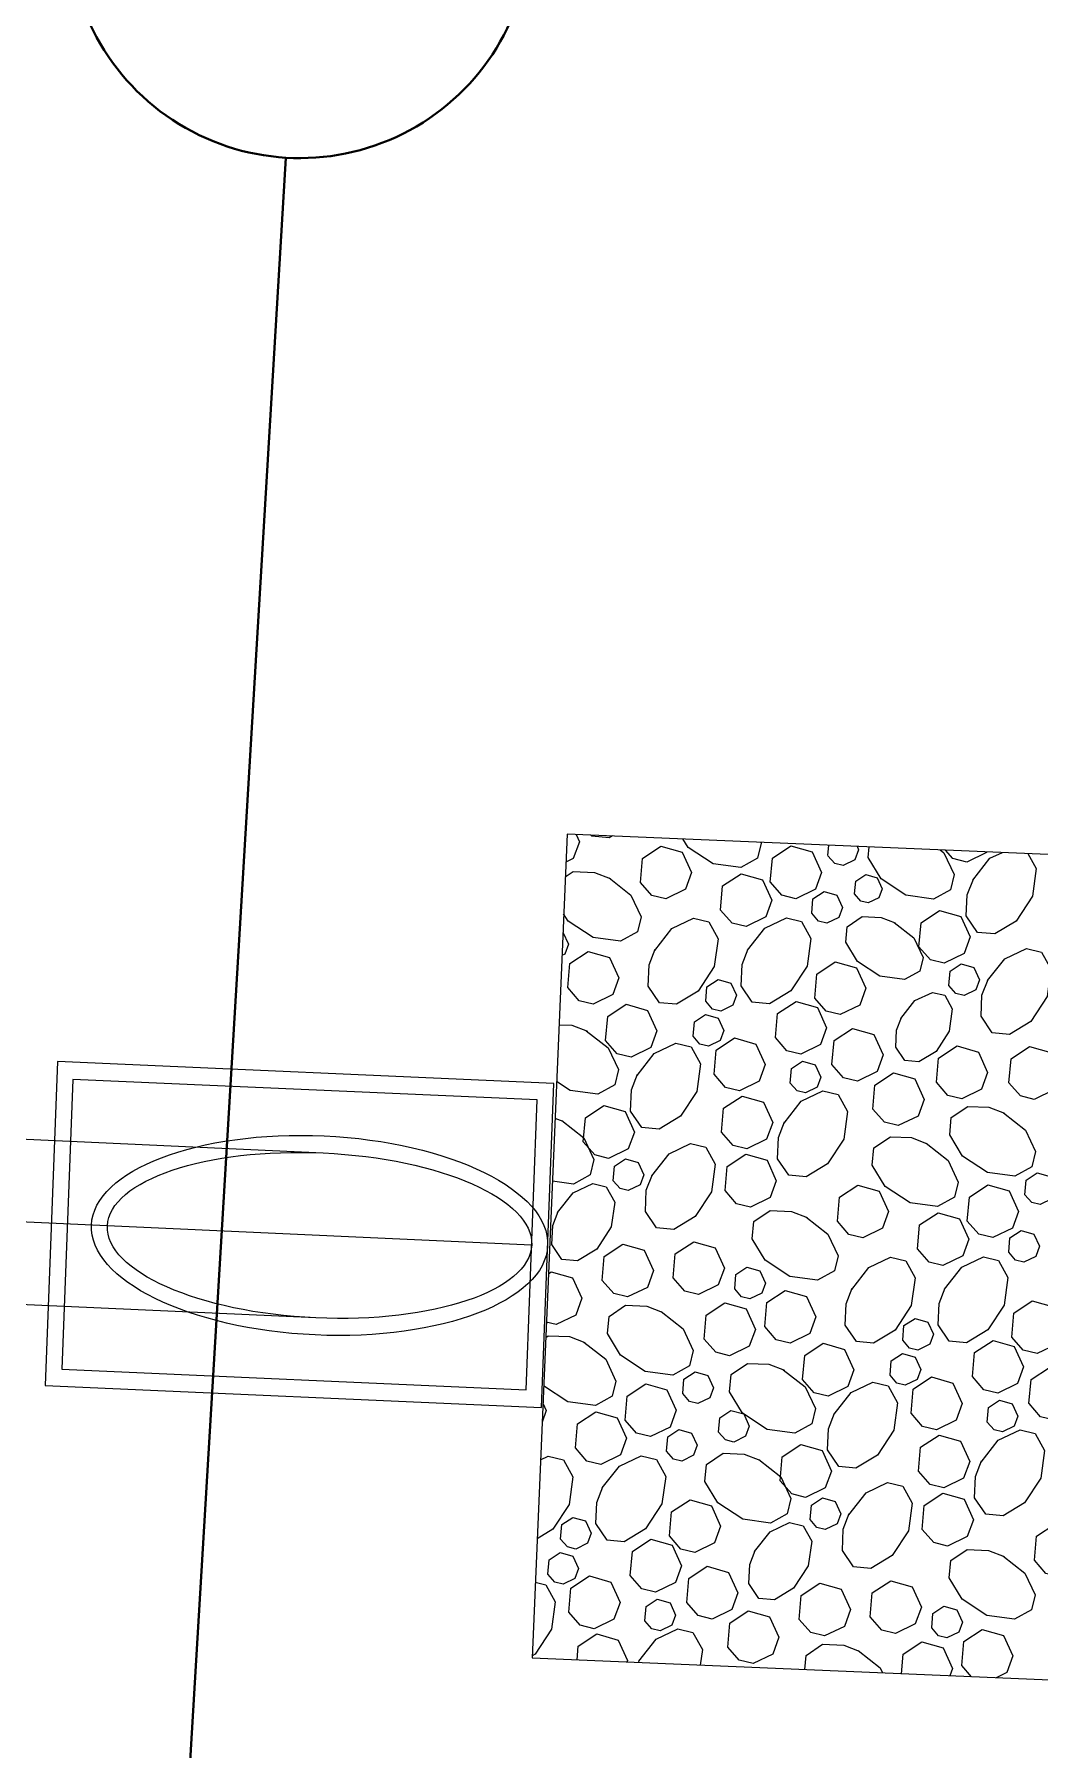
# Model space of a CAD drawing. Header units: feet. Extents: x 10084 to 13321, y 3329 to 8503.
# Drawn here: x 11723.59 to 11735.78, y 6326.29 to 6347.09 of the extents above; entities that cross this region are included whole.
import ezdxf

# ---------------------------------------------------------------- set-up
doc = ezdxf.new("R2010")
doc.units = ezdxf.units.FT
doc.header["$LTSCALE"] = 40
doc.header["$MEASUREMENT"] = 0
doc.linetypes.add('CENTERX2', pattern=[4, 2.5, -0.5, 0.5, -0.5])
for name, color, linetype in [('INLET', 4, 'Continuous'), ('Level 1', 7, 'Continuous'), ('STORM', 2, 'Continuous'), ('storm CL', 7, 'CENTERX2')]:
    doc.layers.add(name, color=color, linetype=linetype)

msp = doc.modelspace()

# ---------------------------------------------------------------- linework, layer by layer
at = {"layer": 'INLET', "color": 5, "flags": 128}
for points in [[(11723.718, 6330.703), (11729.737, 6330.437), (11729.887, 6334.364), (11723.868, 6334.63)], [(11723.919, 6330.901), (11729.551, 6330.652), (11729.685, 6334.166), (11724.053, 6334.415)]]:
    msp.add_lwpolyline(points, close=True, dxfattribs=at)
at = {"layer": 'INLET', "color": 5}
for major_axis, ratio in [((2.766, -0.126), 0.436281), ((2.573, -0.117), 0.388746)]:
    msp.add_ellipse((11727.046, 6332.523), major_axis=major_axis, ratio=ratio, dxfattribs=at)
at = {"layer": 'Level 1', "color": 5, "linetype": 'Continuous', "lineweight": 40}
msp.add_line((11726.638, 6345.59), (11723.287, 6289.519), dxfattribs=at)
at = {"layer": 'Level 1', "color": 5, "linetype": 'Continuous', "lineweight": 40, "flags": 128}
msp.add_lwpolyline([(11730.009, 6355.064), (11729.6, 6348.218), (11729.6, 6348.218, -1), (11724.01, 6348.552), (11724.011, 6348.552), (11724.42, 6355.398), (11724.419, 6355.398, -1), (11730.009, 6355.064)], format="xyb", dxfattribs=at)
at = {"layer": 'STORM', "color": 5}
for p, q in [((11727.091, 6333.522), (11593.246, 6339.592)), ((11727, 6331.524), (11589.605, 6337.755))]:
    msp.add_line(p, q, dxfattribs=at)
at = {"layer": 'STORM', "color": 5, "flags": 128}
msp.add_lwpolyline([(11730.048, 6337.39), (11729.623, 6327.4), (11749.605, 6326.551), (11750.03, 6336.542)], close=True, dxfattribs=at)
for points in [[(11730.156, 6337.386), (11730.197, 6337.296), (11730.122, 6337.093), (11730.033, 6337.049)], [(11730.597, 6337.367), (11730.557, 6337.343), (11730.348, 6337.362), (11730.337, 6337.378)], [(11730.936, 6336.804), (11730.961, 6337.095), (11731.186, 6337.243), (11731.444, 6337.17), (11731.557, 6336.922), (11731.483, 6336.72), (11731.244, 6336.603), (11731.076, 6336.645), (11730.936, 6336.804)], [(11732.397, 6337.291), (11732.401, 6337.28), (11732.358, 6337.096), (11732.153, 6336.982), (11731.818, 6337.028), (11731.517, 6337.226), (11731.453, 6337.331)], [(11732.512, 6336.807), (11732.538, 6337.098), (11732.762, 6337.246), (11733.02, 6337.173), (11733.133, 6336.925), (11733.059, 6336.722), (11732.82, 6336.606), (11732.652, 6336.648), (11732.513, 6336.807)], [(11733.211, 6337.128), (11733.222, 6337.256)], [(11733.564, 6337.241), (11733.583, 6337.198), (11733.539, 6337.077), (11733.395, 6337.007), (11733.294, 6337.032), (11733.211, 6337.127)], [(11734.57, 6337.199), (11734.617, 6337.162), (11734.741, 6336.899), (11734.697, 6336.715), (11734.492, 6336.601), (11734.157, 6336.648), (11733.856, 6336.845), (11733.699, 6337.105), (11733.711, 6337.235)], [(11735.136, 6337.175), (11735.133, 6337.167), (11734.894, 6337.05), (11734.726, 6337.092), (11734.635, 6337.196)], [(11735.635, 6337.153), (11735.737, 6336.971), (11735.691, 6336.636), (11735.493, 6336.334), (11735.233, 6336.178), (11735.025, 6336.197), (11734.889, 6336.397), (11734.9, 6336.654), (11734.974, 6336.843)], [(11734.967, 6336.83), (11735.176, 6337.096), (11735.327, 6337.166)], [(11730.556, 6336.858), (11730.822, 6336.649), (11730.945, 6336.387), (11730.901, 6336.202), (11730.696, 6336.089), (11730.362, 6336.135), (11730.06, 6336.332), (11730.006, 6336.422)], [(11730.025, 6336.87), (11730.123, 6336.936), (11730.38, 6336.925), (11730.569, 6336.851)], [(11731.909, 6336.468), (11731.934, 6336.76), (11732.159, 6336.908), (11732.417, 6336.834), (11732.53, 6336.586), (11732.456, 6336.384), (11732.218, 6336.267), (11732.049, 6336.309), (11731.91, 6336.468)], [(11733.534, 6336.663), (11733.548, 6336.82), (11733.669, 6336.9), (11733.808, 6336.86), (11733.869, 6336.726), (11733.829, 6336.617), (11733.7, 6336.554), (11733.61, 6336.577), (11733.534, 6336.663)], [(11733.014, 6336.43), (11733.029, 6336.605), (11733.164, 6336.694), (11733.319, 6336.649), (11733.387, 6336.501), (11733.342, 6336.379), (11733.199, 6336.309), (11733.098, 6336.334), (11733.014, 6336.43)], [(11731.11, 6335.979), (11731.319, 6336.244), (11731.581, 6336.368), (11731.766, 6336.324), (11731.879, 6336.119), (11731.833, 6335.784), (11731.636, 6335.483), (11731.376, 6335.326), (11731.167, 6335.345), (11731.032, 6335.546), (11731.043, 6335.802), (11731.117, 6335.992)], [(11732.236, 6335.983), (11732.444, 6336.249), (11732.707, 6336.372), (11732.891, 6336.328), (11733.005, 6336.124), (11732.959, 6335.789), (11732.761, 6335.488), (11732.502, 6335.331), (11732.293, 6335.35), (11732.157, 6335.551), (11732.169, 6335.807), (11732.242, 6335.996)], [(11734.014, 6336.318), (11734.253, 6336.13), (11734.364, 6335.894), (11734.325, 6335.728), (11734.14, 6335.625), (11733.839, 6335.667), (11733.568, 6335.845), (11733.427, 6336.078), (11733.444, 6336.266), (11733.625, 6336.388), (11733.855, 6336.378), (11734.026, 6336.312)], [(11734.314, 6336.024), (11734.34, 6336.315), (11734.564, 6336.463), (11734.822, 6336.39), (11734.935, 6336.142), (11734.861, 6335.94), (11734.622, 6335.823), (11734.454, 6335.865), (11734.315, 6336.024)], [(11729.997, 6336.201), (11730.064, 6336.055), (11730.019, 6335.934), (11729.985, 6335.917)], [(11730.055, 6335.528), (11730.081, 6335.819), (11730.305, 6335.967), (11730.563, 6335.893), (11730.676, 6335.646), (11730.602, 6335.443), (11730.363, 6335.327), (11730.195, 6335.368), (11730.055, 6335.528)], [(11735.146, 6335.613), (11735.355, 6335.878), (11735.617, 6336.002), (11735.801, 6335.958), (11735.915, 6335.754), (11735.869, 6335.419), (11735.672, 6335.118), (11735.412, 6334.96), (11735.203, 6334.98), (11735.068, 6335.18), (11735.079, 6335.437), (11735.153, 6335.626)], [(11733.05, 6335.401), (11733.075, 6335.692), (11733.299, 6335.84), (11733.558, 6335.767), (11733.671, 6335.519), (11733.597, 6335.316), (11733.358, 6335.2), (11733.19, 6335.242), (11733.05, 6335.401)], [(11734.676, 6335.553), (11734.692, 6335.728), (11734.826, 6335.817), (11734.981, 6335.773), (11735.049, 6335.624), (11735.004, 6335.502), (11734.861, 6335.432), (11734.76, 6335.458), (11734.676, 6335.553)], [(11731.729, 6335.364), (11731.744, 6335.539), (11731.878, 6335.627), (11732.033, 6335.583), (11732.101, 6335.435), (11732.057, 6335.313), (11731.914, 6335.243), (11731.813, 6335.268), (11731.729, 6335.364)], [(11730.515, 6334.885), (11730.54, 6335.176), (11730.765, 6335.325), (11731.023, 6335.251), (11731.136, 6335.003), (11731.062, 6334.801), (11730.823, 6334.684), (11730.655, 6334.726), (11730.515, 6334.885)], [(11732.575, 6334.922), (11732.6, 6335.213), (11732.824, 6335.361), (11733.083, 6335.288), (11733.195, 6335.039), (11733.121, 6334.837), (11732.883, 6334.721), (11732.714, 6334.763), (11732.575, 6334.922)], [(11734.096, 6335.155), (11734.266, 6335.37), (11734.478, 6335.47), (11734.627, 6335.435), (11734.719, 6335.269), (11734.682, 6334.998), (11734.522, 6334.754), (11734.312, 6334.627), (11734.143, 6334.642), (11734.033, 6334.805), (11734.042, 6335.013), (11734.102, 6335.166)], [(11729.949, 6335.078), (11730.104, 6335.072), (11730.294, 6334.998)], [(11731.576, 6334.938), (11731.591, 6335.112), (11731.726, 6335.201), (11731.88, 6335.157), (11731.948, 6335.008), (11731.904, 6334.887), (11731.761, 6334.817), (11731.659, 6334.842), (11731.576, 6334.938)], [(11730.281, 6335.005), (11730.546, 6334.796), (11730.67, 6334.533), (11730.626, 6334.349), (11730.421, 6334.235), (11730.086, 6334.281), (11729.92, 6334.39)], [(11731.83, 6334.477), (11731.855, 6334.769), (11732.079, 6334.917), (11732.338, 6334.843), (11732.451, 6334.595), (11732.377, 6334.393), (11732.138, 6334.276), (11731.969, 6334.318), (11731.83, 6334.477)], [(11733.26, 6334.594), (11733.285, 6334.886), (11733.509, 6335.033), (11733.768, 6334.96), (11733.88, 6334.712), (11733.807, 6334.51), (11733.568, 6334.393), (11733.399, 6334.435), (11733.26, 6334.594)], [(11730.896, 6334.464), (11731.105, 6334.73), (11731.368, 6334.853), (11731.552, 6334.809), (11731.666, 6334.604), (11731.62, 6334.269), (11731.422, 6333.968), (11731.163, 6333.811), (11730.954, 6333.83), (11730.818, 6334.031), (11730.829, 6334.288), (11730.903, 6334.477)], [(11734.527, 6334.38), (11734.552, 6334.671), (11734.776, 6334.82), (11735.035, 6334.746), (11735.147, 6334.498), (11735.074, 6334.296), (11734.835, 6334.179), (11734.666, 6334.221), (11734.527, 6334.38)], [(11735.405, 6334.374), (11735.431, 6334.665), (11735.655, 6334.813), (11735.913, 6334.74), (11736.026, 6334.492), (11735.952, 6334.289), (11735.713, 6334.173), (11735.545, 6334.215), (11735.405, 6334.374)], [(11732.753, 6334.371), (11732.767, 6334.546), (11732.902, 6334.635), (11733.057, 6334.591), (11733.125, 6334.442), (11733.081, 6334.32), (11732.937, 6334.25), (11732.836, 6334.275), (11732.753, 6334.371)], [(11733.756, 6334.055), (11733.781, 6334.346), (11734.006, 6334.494), (11734.264, 6334.421), (11734.377, 6334.173), (11734.303, 6333.97), (11734.064, 6333.854), (11733.896, 6333.896), (11733.756, 6334.055)], [(11732.679, 6333.885), (11732.888, 6334.151), (11733.15, 6334.275), (11733.335, 6334.231), (11733.449, 6334.026), (11733.403, 6333.691), (11733.205, 6333.39), (11732.945, 6333.233), (11732.737, 6333.252), (11732.601, 6333.453), (11732.613, 6333.709), (11732.686, 6333.899)], [(11730.244, 6333.658), (11730.269, 6333.949), (11730.493, 6334.097), (11730.751, 6334.024), (11730.864, 6333.776), (11730.79, 6333.573), (11730.551, 6333.457), (11730.383, 6333.499), (11730.244, 6333.658)], [(11731.92, 6333.774), (11731.945, 6334.065), (11732.169, 6334.213), (11732.428, 6334.139), (11732.541, 6333.892), (11732.467, 6333.689), (11732.228, 6333.572), (11732.06, 6333.614), (11731.921, 6333.774)], [(11735.339, 6334.011), (11735.605, 6333.801), (11735.728, 6333.539), (11735.684, 6333.355), (11735.479, 6333.241), (11735.145, 6333.287), (11734.844, 6333.485), (11734.687, 6333.744), (11734.706, 6333.953), (11734.906, 6334.088), (11735.163, 6334.078), (11735.352, 6334.004)], [(11729.984, 6333.915), (11730.249, 6333.706), (11730.373, 6333.443), (11730.329, 6333.259), (11730.124, 6333.145), (11729.869, 6333.181)], [(11729.901, 6333.945), (11729.997, 6333.908)], [(11731.075, 6333.247), (11731.284, 6333.512), (11731.546, 6333.636), (11731.73, 6333.592), (11731.844, 6333.387), (11731.798, 6333.052), (11731.601, 6332.752), (11731.341, 6332.594), (11731.132, 6332.614), (11730.997, 6332.814), (11731.008, 6333.071), (11731.082, 6333.26)], [(11734.401, 6333.642), (11734.667, 6333.433), (11734.79, 6333.17), (11734.746, 6332.986), (11734.541, 6332.872), (11734.207, 6332.918), (11733.906, 6333.116), (11733.748, 6333.376), (11733.767, 6333.584), (11733.969, 6333.72), (11734.225, 6333.709), (11734.414, 6333.635)], [(11730.606, 6333.187), (11730.621, 6333.361), (11730.755, 6333.45), (11730.91, 6333.406), (11730.978, 6333.258), (11730.934, 6333.136), (11730.79, 6333.066), (11730.69, 6333.092), (11730.606, 6333.187)], [(11731.965, 6333.068), (11731.99, 6333.359), (11732.214, 6333.507), (11732.473, 6333.434), (11732.585, 6333.186), (11732.512, 6332.983), (11732.273, 6332.867), (11732.104, 6332.908), (11731.965, 6333.068)], [(11735.6, 6333.017), (11735.614, 6333.192), (11735.749, 6333.281), (11735.904, 6333.237), (11735.972, 6333.088), (11735.927, 6332.967), (11735.784, 6332.897), (11735.683, 6332.922), (11735.6, 6333.017)], [(11729.933, 6332.801), (11730.121, 6333.04), (11730.358, 6333.151), (11730.523, 6333.112), (11730.626, 6332.927), (11730.584, 6332.626), (11730.407, 6332.355), (11730.173, 6332.214), (11729.985, 6332.231), (11729.863, 6332.412), (11729.873, 6332.642), (11729.94, 6332.813)], [(11733.325, 6332.694), (11733.35, 6332.985), (11733.575, 6333.133), (11733.833, 6333.06), (11733.946, 6332.812), (11733.872, 6332.61), (11733.633, 6332.493), (11733.465, 6332.535), (11733.325, 6332.694)], [(11734.901, 6332.697), (11734.926, 6332.988), (11735.15, 6333.137), (11735.409, 6333.063), (11735.522, 6332.815), (11735.448, 6332.613), (11735.209, 6332.496), (11735.041, 6332.538), (11734.901, 6332.697)], [(11732.944, 6332.748), (11733.21, 6332.539), (11733.334, 6332.277), (11733.29, 6332.092), (11733.085, 6331.979), (11732.75, 6332.025), (11732.449, 6332.222), (11732.292, 6332.482), (11732.311, 6332.691), (11732.512, 6332.826), (11732.769, 6332.815), (11732.958, 6332.741)], [(11734.298, 6332.358), (11734.323, 6332.65), (11734.548, 6332.798), (11734.806, 6332.724), (11734.919, 6332.476), (11734.845, 6332.274), (11734.606, 6332.157), (11734.438, 6332.199), (11734.298, 6332.359)], [(11735.403, 6332.32), (11735.418, 6332.495), (11735.553, 6332.584), (11735.708, 6332.539), (11735.776, 6332.391), (11735.731, 6332.269), (11735.588, 6332.199), (11735.487, 6332.225), (11735.403, 6332.32)], [(11730.474, 6331.978), (11730.499, 6332.269), (11730.724, 6332.417), (11730.982, 6332.343), (11731.095, 6332.096), (11731.021, 6331.893), (11730.782, 6331.777), (11730.614, 6331.819), (11730.475, 6331.978)], [(11731.334, 6332.007), (11731.36, 6332.299), (11731.584, 6332.447), (11731.842, 6332.373), (11731.955, 6332.125), (11731.881, 6331.923), (11731.642, 6331.807), (11731.474, 6331.848), (11731.335, 6332.008)], [(11733.499, 6331.868), (11733.708, 6332.134), (11733.97, 6332.258), (11734.154, 6332.214), (11734.268, 6332.009), (11734.222, 6331.674), (11734.025, 6331.373), (11733.765, 6331.216), (11733.556, 6331.235), (11733.421, 6331.436), (11733.432, 6331.693), (11733.505, 6331.882)], [(11734.624, 6331.873), (11734.834, 6332.139), (11735.096, 6332.262), (11735.28, 6332.218), (11735.394, 6332.014), (11735.348, 6331.679), (11735.15, 6331.378), (11734.891, 6331.221), (11734.682, 6331.24), (11734.547, 6331.441), (11734.558, 6331.697), (11734.631, 6331.886)], [(11729.821, 6332.059), (11729.856, 6332.082), (11730.114, 6332.008), (11730.227, 6331.761), (11730.153, 6331.558), (11729.914, 6331.442), (11729.796, 6331.471)], [(11732.08, 6331.874), (11732.095, 6332.049), (11732.229, 6332.138), (11732.385, 6332.093), (11732.452, 6331.945), (11732.408, 6331.823), (11732.264, 6331.754), (11732.164, 6331.779), (11732.08, 6331.874)], [(11732.444, 6331.418), (11732.469, 6331.709), (11732.693, 6331.857), (11732.952, 6331.784), (11733.065, 6331.536), (11732.991, 6331.333), (11732.752, 6331.217), (11732.584, 6331.258), (11732.444, 6331.418)], [(11731.189, 6331.599), (11731.455, 6331.389), (11731.578, 6331.127), (11731.534, 6330.943), (11731.33, 6330.829), (11730.995, 6330.875), (11730.694, 6331.073), (11730.537, 6331.332), (11730.556, 6331.541), (11730.757, 6331.676), (11731.013, 6331.665), (11731.202, 6331.592)], [(11731.711, 6331.266), (11731.736, 6331.557), (11731.96, 6331.706), (11732.219, 6331.632), (11732.332, 6331.384), (11732.257, 6331.182), (11732.019, 6331.065), (11731.85, 6331.107), (11731.711, 6331.266)], [(11735.439, 6331.291), (11735.464, 6331.582), (11735.688, 6331.73), (11735.947, 6331.657), (11736.06, 6331.409), (11735.986, 6331.206), (11735.747, 6331.09), (11735.578, 6331.132), (11735.439, 6331.291)], [(11734.118, 6331.254), (11734.132, 6331.429), (11734.267, 6331.517), (11734.423, 6331.473), (11734.49, 6331.325), (11734.446, 6331.203), (11734.302, 6331.133), (11734.201, 6331.158), (11734.118, 6331.254)], [(11730.251, 6331.23), (11730.517, 6331.021), (11730.64, 6330.758), (11730.596, 6330.574), (11730.391, 6330.46), (11730.057, 6330.506), (11729.763, 6330.699)], [(11729.788, 6331.287), (11729.818, 6331.307), (11730.075, 6331.296), (11730.264, 6331.223)], [(11732.904, 6330.775), (11732.929, 6331.066), (11733.154, 6331.215), (11733.412, 6331.141), (11733.525, 6330.893), (11733.451, 6330.691), (11733.212, 6330.574), (11733.043, 6330.616), (11732.904, 6330.776)], [(11734.963, 6330.812), (11734.989, 6331.103), (11735.213, 6331.251), (11735.471, 6331.178), (11735.584, 6330.93), (11735.51, 6330.727), (11735.272, 6330.611), (11735.103, 6330.653), (11734.964, 6330.812)], [(11732.669, 6330.895), (11732.935, 6330.686), (11733.059, 6330.423), (11733.015, 6330.239), (11732.81, 6330.125), (11732.475, 6330.171), (11732.174, 6330.369), (11732.017, 6330.628), (11732.036, 6330.837), (11732.237, 6330.972), (11732.493, 6330.961), (11732.683, 6330.888)], [(11733.964, 6330.827), (11733.979, 6331.002), (11734.114, 6331.091), (11734.269, 6331.047), (11734.337, 6330.898), (11734.292, 6330.777), (11734.149, 6330.707), (11734.048, 6330.732), (11733.965, 6330.828)], [(11735.648, 6330.484), (11735.674, 6330.776), (11735.898, 6330.923), (11736.156, 6330.85), (11736.269, 6330.602), (11736.195, 6330.4), (11735.957, 6330.283), (11735.788, 6330.325), (11735.649, 6330.484)], [(11730.751, 6330.285), (11730.776, 6330.576), (11731.001, 6330.724), (11731.259, 6330.651), (11731.372, 6330.403), (11731.298, 6330.2), (11731.059, 6330.084), (11730.891, 6330.126), (11730.751, 6330.285)], [(11731.45, 6330.605), (11731.465, 6330.78), (11731.599, 6330.869), (11731.754, 6330.825), (11731.822, 6330.676), (11731.778, 6330.555), (11731.635, 6330.485), (11731.533, 6330.51), (11731.45, 6330.605)], [(11733.285, 6330.354), (11733.494, 6330.62), (11733.756, 6330.743), (11733.941, 6330.699), (11734.055, 6330.494), (11734.008, 6330.16), (11733.811, 6329.858), (11733.551, 6329.701), (11733.343, 6329.721), (11733.207, 6329.922), (11733.218, 6330.178), (11733.292, 6330.367)], [(11734.219, 6330.368), (11734.244, 6330.659), (11734.468, 6330.807), (11734.727, 6330.733), (11734.84, 6330.485), (11734.765, 6330.283), (11734.527, 6330.166), (11734.358, 6330.208), (11734.219, 6330.368)], [(11735.141, 6330.261), (11735.156, 6330.436), (11735.291, 6330.525), (11735.446, 6330.481), (11735.514, 6330.332), (11735.469, 6330.21), (11735.326, 6330.14), (11735.225, 6330.166), (11735.141, 6330.261)], [(11729.755, 6330.491), (11729.796, 6330.4), (11729.745, 6330.26)], [(11730.148, 6329.946), (11730.173, 6330.238), (11730.398, 6330.386), (11730.656, 6330.312), (11730.769, 6330.064), (11730.695, 6329.862), (11730.456, 6329.745), (11730.288, 6329.787), (11730.148, 6329.947)], [(11731.885, 6330.138), (11731.9, 6330.313), (11732.035, 6330.402), (11732.19, 6330.358), (11732.257, 6330.209), (11732.213, 6330.088), (11732.07, 6330.018), (11731.969, 6330.043), (11731.885, 6330.138)], [(11731.253, 6329.908), (11731.268, 6330.083), (11731.403, 6330.172), (11731.558, 6330.127), (11731.626, 6329.979), (11731.581, 6329.857), (11731.438, 6329.787), (11731.337, 6329.812), (11731.253, 6329.908)], [(11734.309, 6329.664), (11734.335, 6329.955), (11734.558, 6330.103), (11734.817, 6330.03), (11734.93, 6329.782), (11734.856, 6329.579), (11734.617, 6329.463), (11734.449, 6329.505), (11734.309, 6329.664)], [(11735.068, 6329.776), (11735.277, 6330.041), (11735.54, 6330.165), (11735.724, 6330.121), (11735.838, 6329.916), (11735.791, 6329.581), (11735.594, 6329.28), (11735.334, 6329.123), (11735.126, 6329.142), (11734.99, 6329.343), (11735.002, 6329.6), (11735.075, 6329.789)], [(11732.373, 6329.805), (11732.638, 6329.596), (11732.762, 6329.334), (11732.718, 6329.149), (11732.513, 6329.035), (11732.178, 6329.082), (11731.877, 6329.279), (11731.72, 6329.539), (11731.739, 6329.747), (11731.94, 6329.883), (11732.197, 6329.872), (11732.386, 6329.798)], [(11732.632, 6329.548), (11732.657, 6329.839), (11732.882, 6329.987), (11733.14, 6329.914), (11733.253, 6329.666), (11733.179, 6329.464), (11732.94, 6329.347), (11732.772, 6329.389), (11732.632, 6329.548)], [(11729.725, 6329.801), (11729.82, 6329.846), (11730.004, 6329.802), (11730.119, 6329.597), (11730.072, 6329.262), (11729.875, 6328.961), (11729.685, 6328.846)], [(11730.474, 6329.461), (11730.683, 6329.727), (11730.946, 6329.85), (11731.13, 6329.806), (11731.244, 6329.602), (11731.198, 6329.267), (11731, 6328.966), (11730.741, 6328.809), (11730.532, 6328.828), (11730.397, 6329.029), (11730.408, 6329.285), (11730.481, 6329.474)], [(11733.463, 6329.137), (11733.673, 6329.403), (11733.935, 6329.526), (11734.119, 6329.482), (11734.233, 6329.278), (11734.187, 6328.943), (11733.989, 6328.642), (11733.73, 6328.484), (11733.521, 6328.504), (11733.386, 6328.704), (11733.397, 6328.961), (11733.47, 6329.15)], [(11731.289, 6328.879), (11731.314, 6329.17), (11731.539, 6329.318), (11731.797, 6329.245), (11731.91, 6328.997), (11731.836, 6328.794), (11731.597, 6328.678), (11731.428, 6328.72), (11731.289, 6328.879)], [(11732.995, 6329.077), (11733.01, 6329.252), (11733.144, 6329.341), (11733.299, 6329.297), (11733.367, 6329.148), (11733.323, 6329.026), (11733.179, 6328.956), (11733.078, 6328.981), (11732.995, 6329.077)], [(11734.353, 6328.958), (11734.379, 6329.249), (11734.603, 6329.397), (11734.862, 6329.324), (11734.974, 6329.076), (11734.9, 6328.873), (11734.661, 6328.757), (11734.493, 6328.799), (11734.353, 6328.958)], [(11729.968, 6328.842), (11729.983, 6329.017), (11730.117, 6329.105), (11730.272, 6329.061), (11730.34, 6328.913), (11730.296, 6328.791), (11730.153, 6328.721), (11730.051, 6328.746), (11729.968, 6328.842)], [(11732.322, 6328.691), (11732.51, 6328.93), (11732.746, 6329.041), (11732.912, 6329.002), (11733.015, 6328.818), (11732.973, 6328.516), (11732.795, 6328.245), (11732.562, 6328.104), (11732.374, 6328.121), (11732.252, 6328.301), (11732.262, 6328.533), (11732.328, 6328.703)], [(11730.814, 6328.4), (11730.839, 6328.691), (11731.063, 6328.839), (11731.322, 6328.766), (11731.434, 6328.518), (11731.361, 6328.315), (11731.121, 6328.199), (11730.953, 6328.24), (11730.814, 6328.4)], [(11735.714, 6328.584), (11735.739, 6328.876), (11735.963, 6329.024), (11736.222, 6328.95), (11736.335, 6328.703), (11736.261, 6328.5), (11736.022, 6328.383), (11735.853, 6328.425), (11735.714, 6328.584)], [(11729.814, 6328.415), (11729.83, 6328.59), (11729.964, 6328.679), (11730.119, 6328.635), (11730.187, 6328.486), (11730.143, 6328.365), (11729.999, 6328.295), (11729.898, 6328.32), (11729.815, 6328.416)], [(11735.333, 6328.638), (11735.599, 6328.429), (11735.722, 6328.167), (11735.679, 6327.982), (11735.474, 6327.869), (11735.139, 6327.915), (11734.838, 6328.112), (11734.681, 6328.372), (11734.7, 6328.581), (11734.901, 6328.716), (11735.157, 6328.705), (11735.347, 6328.631)], [(11731.499, 6328.072), (11731.524, 6328.363), (11731.748, 6328.512), (11732.006, 6328.438), (11732.12, 6328.19), (11732.046, 6327.988), (11731.807, 6327.871), (11731.638, 6327.913), (11731.499, 6328.072)], [(11729.662, 6328.318), (11729.79, 6328.287), (11729.905, 6328.082), (11729.859, 6327.748), (11729.661, 6327.446), (11729.624, 6327.424)], [(11730.069, 6327.956), (11730.094, 6328.247), (11730.318, 6328.395), (11730.577, 6328.321), (11730.69, 6328.073), (11730.615, 6327.871), (11730.377, 6327.754), (11730.208, 6327.796), (11730.069, 6327.955)], [(11732.863, 6327.868), (11732.888, 6328.159), (11733.112, 6328.307), (11733.371, 6328.234), (11733.484, 6327.986), (11733.41, 6327.783), (11733.171, 6327.667), (11733.003, 6327.709), (11732.863, 6327.868)], [(11733.723, 6327.898), (11733.748, 6328.189), (11733.973, 6328.337), (11734.231, 6328.264), (11734.344, 6328.016), (11734.27, 6327.813), (11734.031, 6327.696), (11733.863, 6327.738), (11733.723, 6327.898)], [(11730.992, 6327.849), (11731.006, 6328.024), (11731.141, 6328.113), (11731.296, 6328.068), (11731.364, 6327.92), (11731.319, 6327.798), (11731.176, 6327.728), (11731.075, 6327.754), (11730.991, 6327.849)], [(11734.469, 6327.764), (11734.484, 6327.939), (11734.618, 6328.028), (11734.773, 6327.984), (11734.841, 6327.835), (11734.797, 6327.714), (11734.653, 6327.644), (11734.552, 6327.669), (11734.469, 6327.765)], [(11731.995, 6327.533), (11732.02, 6327.824), (11732.245, 6327.972), (11732.503, 6327.899), (11732.616, 6327.651), (11732.542, 6327.448), (11732.303, 6327.332), (11732.135, 6327.374), (11731.995, 6327.533)], [(11730.17, 6327.376), (11730.184, 6327.543), (11730.408, 6327.691), (11730.667, 6327.617), (11730.78, 6327.37), (11730.773, 6327.35)], [(11730.918, 6327.363), (11731.128, 6327.629), (11731.39, 6327.753), (11731.574, 6327.709), (11731.688, 6327.504), (11731.661, 6327.313)], [(11734.104, 6327.209), (11734.125, 6327.447), (11734.349, 6327.595), (11734.608, 6327.522), (11734.72, 6327.274), (11734.688, 6327.184)], [(11734.833, 6327.308), (11734.858, 6327.599), (11735.082, 6327.747), (11735.341, 6327.673), (11735.454, 6327.426), (11735.38, 6327.223), (11735.251, 6327.16)], [(11730.913, 6327.345), (11730.925, 6327.377)], [(11732.929, 6327.259), (11732.945, 6327.431), (11733.146, 6327.566), (11733.402, 6327.555), (11733.591, 6327.482)], [(11733.578, 6327.489), (11733.844, 6327.279), (11733.872, 6327.219)], [(11734.951, 6327.173), (11734.833, 6327.308)]]:
    msp.add_lwpolyline(points, dxfattribs=at)
at = {"layer": 'storm CL', "color": 5, "flags": 128}
msp.add_lwpolyline([(11729.618, 6332.406), (11571.984, 6339.555), (11571.984, 6339.555, 0.225959), (11524.443, 6319.504)], format="xyb", dxfattribs=at)

doc.saveas('drawing.dxf')
